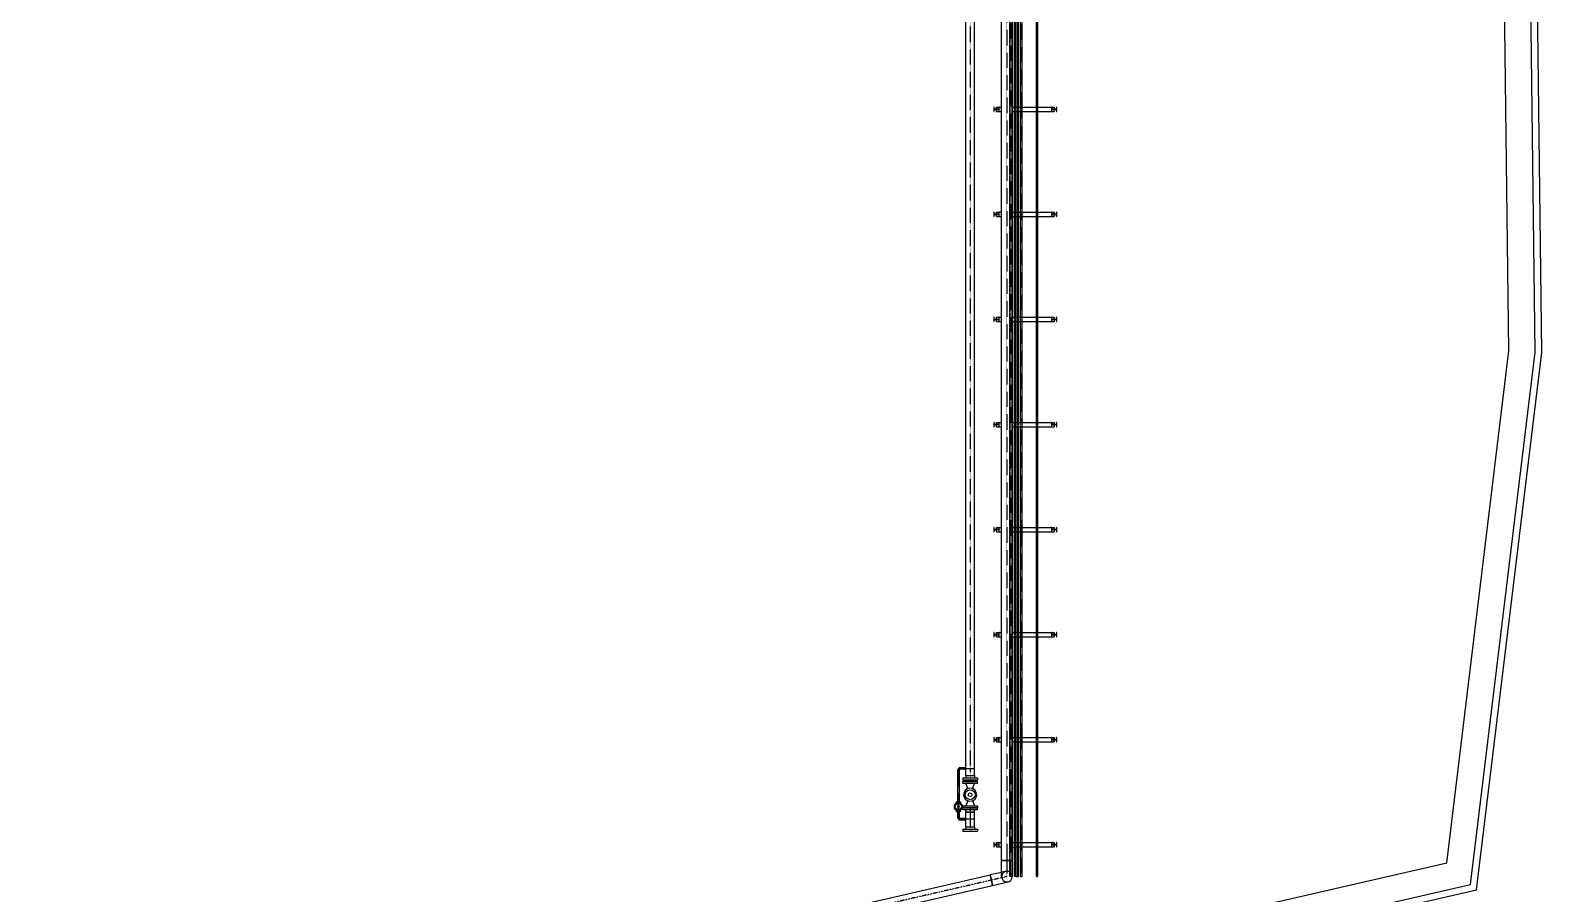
# Model space of a CAD drawing. Header units: millimetres. Extents: x -10011772 to -8149599, y 2847708 to 3434448.
# Drawn here: x -9582668 to -9467507, y 3052355 to 3118117 of the extents above; entities that cross this region are included whole.
import ezdxf

# ---------------------------------------------------------------- set-up
doc = ezdxf.new("R2010")
doc.units = ezdxf.units.MM
doc.linetypes.add('DIVIDE2', pattern=[0.625, 0.25, -0.125, 0, -0.125, 0, -0.125])
doc.linetypes.add('HIDDEN2', pattern=[0.1875, 0.125, -0.0625])
doc.layers.add('总平面底图', color=9, linetype='Continuous')

# ---------------------------------------------------------------- blocks, each defined once
blk = doc.blocks.new('总平面底图 爆炸危险区 LOCATION I')
at = {"layer": '总平面底图', "linetype": 'HIDDEN2'}
for p, q in [((221007, 120429), (221007, 63107)), ((220693, 116342), (220693, 63107)), ((220807, 92404), (220807, 92239)), ((220893, 92404), (220893, 92239)), ((220956, 92239), (220956, 92404)), ((221044, 92239), (221044, 92404)), ((221120, 92239), (221120, 92404)), ((221180, 92239), (221180, 92404)), ((221720, 92239), (221720, 92404)), ((221780, 92239), (221780, 92404)), ((220807, 88404), (220807, 88239)), ((220893, 88404), (220893, 88239)), ((220956, 88239), (220956, 88404)), ((221044, 88239), (221044, 88404)), ((221120, 88239), (221120, 88404)), ((221180, 88239), (221180, 88404)), ((221720, 88239), (221720, 88404)), ((221780, 88239), (221780, 88404)), ((220807, 84404), (220807, 84239)), ((220893, 84404), (220893, 84239)), ((220956, 84239), (220956, 84404)), ((221044, 84239), (221044, 84404)), ((221120, 84239), (221120, 84404)), ((221180, 84239), (221180, 84404)), ((221720, 84239), (221720, 84404)), ((221780, 84239), (221780, 84404)), ((220807, 80404), (220807, 80239)), ((220893, 80404), (220893, 80239)), ((220956, 80239), (220956, 80404)), ((221044, 80239), (221044, 80404)), ((221120, 80239), (221120, 80404)), ((221180, 80239), (221180, 80404)), ((221720, 80239), (221720, 80404)), ((221780, 80239), (221780, 80404)), ((220807, 76404), (220807, 76239)), ((220893, 76404), (220893, 76239)), ((220956, 76239), (220956, 76404)), ((221044, 76239), (221044, 76404)), ((221120, 76239), (221120, 76404)), ((221180, 76239), (221180, 76404)), ((221720, 76239), (221720, 76404)), ((221780, 76239), (221780, 76404)), ((220807, 72404), (220807, 72239)), ((220893, 72404), (220893, 72239)), ((220956, 72239), (220956, 72404)), ((221044, 72239), (221044, 72404)), ((221120, 72239), (221120, 72404)), ((221180, 72239), (221180, 72404)), ((221720, 72239), (221720, 72404)), ((221780, 72239), (221780, 72404)), ((220807, 68404), (220807, 68239)), ((220893, 68404), (220893, 68239)), ((220956, 68239), (220956, 68404)), ((221044, 68239), (221044, 68404)), ((221120, 68239), (221120, 68404)), ((221180, 68239), (221180, 68404)), ((221720, 68239), (221720, 68404)), ((221780, 68239), (221780, 68404)), ((218981, 67194), (218981, 67254)), ((219036, 67224), (219036, 67256)), ((219039, 67254), (219036, 67256)), ((219036, 67224), (219039, 67224)), ((219036, 67224), (219039, 67224)), ((219036, 67192), (219036, 67224)), ((219039, 67194), (219036, 67192)), ((219039, 67194), (219039, 67254)), ((218738, 65926), (218748, 65926)), ((218748, 65926), (218759, 65926)), ((218748, 65622), (218738, 65622)), ((218759, 65622), (218748, 65622)), ((218981, 65261), (218981, 65322)), ((219039, 65322), (219036, 65324)), ((219036, 65292), (219036, 65324)), ((219036, 65260), (219036, 65292)), ((219039, 65261), (219036, 65260)), ((219039, 65261), (219039, 65322)), ((220807, 64404), (220807, 64239)), ((220893, 64404), (220893, 64239)), ((220956, 64239), (220956, 64404)), ((221044, 64239), (221044, 64404)), ((221120, 64239), (221120, 64404)), ((221180, 64239), (221180, 64404)), ((221720, 64239), (221720, 64404)), ((221780, 64239), (221780, 64404)), ((220554, 63305), (220397, 63269)), ((220803, 63107), (220693, 63107))]:
    blk.add_line(p, q, dxfattribs=at)
at = {"layer": '总平面底图', "linetype": 'DIVIDE2'}
for p, q in [((220750, 63107), (220750, 116342)), ((219198, 110872), (219198, 67224)), ((220600, 105172), (220600, 63717)), ((220950, 92404), (220950, 96239)), ((221000, 96239), (221000, 92404)), ((221150, 96239), (221150, 92404)), ((221750, 96239), (221750, 92404)), ((220950, 92239), (220950, 92404)), ((220950, 88404), (220950, 92239)), ((221000, 92404), (221000, 92239)), ((221000, 92239), (221000, 88404)), ((221150, 92404), (221150, 92239)), ((221150, 92239), (221150, 88404)), ((221750, 92404), (221750, 92239)), ((221750, 92239), (221750, 88404)), ((220950, 88239), (220950, 88404)), ((220950, 84404), (220950, 88239)), ((221000, 88404), (221000, 88239)), ((221000, 88239), (221000, 84404)), ((221150, 88404), (221150, 88239)), ((221150, 88239), (221150, 84404)), ((221750, 88404), (221750, 88239)), ((221750, 88239), (221750, 84404)), ((220950, 84239), (220950, 84404)), ((220950, 80404), (220950, 84239)), ((221000, 84404), (221000, 84239)), ((221000, 84239), (221000, 80404)), ((221150, 84404), (221150, 84239)), ((221150, 84239), (221150, 80404)), ((221750, 84404), (221750, 84239)), ((221750, 84239), (221750, 80404)), ((220950, 80239), (220950, 80404)), ((220950, 76404), (220950, 80239)), ((221000, 80404), (221000, 80239)), ((221000, 80239), (221000, 76404)), ((221150, 80404), (221150, 80239)), ((221150, 80239), (221150, 76404)), ((221750, 80404), (221750, 80239)), ((221750, 80239), (221750, 76404)), ((220950, 76239), (220950, 76404)), ((220950, 72404), (220950, 76239)), ((221000, 76404), (221000, 76239)), ((221000, 76239), (221000, 72404)), ((221150, 76404), (221150, 76239)), ((221150, 76239), (221150, 72404)), ((221750, 76404), (221750, 76239)), ((221750, 76239), (221750, 72404)), ((220950, 72239), (220950, 72404)), ((220950, 68404), (220950, 72239)), ((221000, 72404), (221000, 72239)), ((221000, 72239), (221000, 68404)), ((221150, 72404), (221150, 72239)), ((221150, 72239), (221150, 68404)), ((221750, 72404), (221750, 72239)), ((221750, 72239), (221750, 68404)), ((220950, 68239), (220950, 68404)), ((220950, 64404), (220950, 68239)), ((221000, 68404), (221000, 68239)), ((221000, 68239), (221000, 64404)), ((221150, 68404), (221150, 68239)), ((221150, 68239), (221150, 64404)), ((221750, 68404), (221750, 68239)), ((221750, 68239), (221750, 64404)), ((218748, 65999), (218748, 67148)), ((218748, 67148), (218748, 67148)), ((218748, 67148), (218748, 67148)), ((218825, 67224), (218981, 67224)), ((218825, 67224), (218825, 67224)), ((218825, 67224), (218825, 67224)), ((218981, 67224), (218981, 67224)), ((218981, 67224), (218981, 67224)), ((219198, 67224), (219198, 66952)), ((219198, 67224), (219198, 67224)), ((219198, 67224), (219198, 67224)), ((219198, 66796), (219198, 66952)), ((219198, 66728), (219198, 66792)), ((218748, 65926), (218748, 65999)), ((218748, 65926), (218748, 65926)), ((218748, 65626), (218748, 65921)), ((219198, 65719), (219198, 65564)), ((218748, 65622), (218748, 65621)), ((218748, 65621), (218748, 65549)), ((218748, 65368), (218748, 65549)), ((218748, 65368), (218748, 65368)), ((218748, 65368), (218748, 65368)), ((218825, 65292), (218825, 65292)), ((218825, 65292), (218825, 65292)), ((218825, 65292), (218981, 65292)), ((218981, 65292), (218981, 65292)), ((218981, 65292), (218981, 65292)), ((219198, 65564), (219198, 65292)), ((219198, 65292), (219198, 65292)), ((219198, 65292), (219198, 65292)), ((219198, 65292), (219198, 64998)), ((219198, 64842), (219198, 64998)), ((220950, 64239), (220950, 64404)), ((220950, 63107), (220950, 64239)), ((221000, 64404), (221000, 64239)), ((221000, 64239), (221000, 63107)), ((221150, 64404), (221150, 64239)), ((221150, 64239), (221150, 63107)), ((221750, 64404), (221750, 64239)), ((221750, 64239), (221750, 63107)), ((220600, 63717), (220600, 63717)), ((220600, 63717), (220600, 63717)), ((220600, 63717), (220600, 63107)), ((220006, 62971), (128894, 42060)), ((220402, 63062), (220006, 62971)), ((220006, 62971), (220006, 62971)), ((220006, 62971), (220006, 62971)), ((220600, 63107), (220402, 63062))]:
    blk.add_line(p, q, dxfattribs=at)
at = {"layer": '总平面底图', "linetype": 'Continuous'}
for p, q in [((219036, 67256), (219036, 110872)), ((219360, 67224), (219360, 110872)), ((220397, 63717), (220397, 105172)), ((220803, 63717), (220803, 105172)), ((220807, 96239), (220807, 92404)), ((220893, 96239), (220893, 92404)), ((220956, 92404), (220956, 96239)), ((221044, 92404), (221044, 96239)), ((221120, 92404), (221120, 96239)), ((221180, 92404), (221180, 96239)), ((221720, 92404), (221720, 96239)), ((221780, 92404), (221780, 96239)), ((220109, 92404), (220099, 92404)), ((220099, 92404), (220099, 92239)), ((220099, 92239), (220109, 92239)), ((220109, 92325), (220109, 92404)), ((220291, 92325), (220109, 92325)), ((220109, 92318), (220291, 92318)), ((220109, 92239), (220109, 92318)), ((220200, 92239), (220200, 92404)), ((220200, 92404), (220397, 92404)), ((220200, 92239), (220397, 92239)), ((220291, 92404), (220291, 92325)), ((220301, 92404), (220291, 92404)), ((220291, 92318), (220291, 92239)), ((220291, 92239), (220301, 92239)), ((220301, 92239), (220301, 92404)), ((220803, 92404), (222400, 92404)), ((220803, 92239), (222400, 92239)), ((220807, 92239), (220807, 88404)), ((220893, 92239), (220893, 88404)), ((220956, 88404), (220956, 92239)), ((221044, 88404), (221044, 92239)), ((221120, 88404), (221120, 92239)), ((221180, 88404), (221180, 92239)), ((221720, 88404), (221720, 92239)), ((221780, 88404), (221780, 92239)), ((222299, 92404), (222299, 92239)), ((222309, 92404), (222299, 92404)), ((222299, 92239), (222309, 92239)), ((222309, 92325), (222309, 92404)), ((222491, 92325), (222309, 92325)), ((222309, 92239), (222309, 92318)), ((222309, 92318), (222491, 92318)), ((222400, 92404), (222400, 92239)), ((222491, 92404), (222491, 92325)), ((222501, 92404), (222491, 92404)), ((222491, 92318), (222491, 92239)), ((222491, 92239), (222501, 92239)), ((222501, 92239), (222501, 92404)), ((220099, 88404), (220099, 88239)), ((220109, 88404), (220099, 88404)), ((220099, 88239), (220109, 88239)), ((220109, 88325), (220109, 88404)), ((220291, 88325), (220109, 88325)), ((220109, 88239), (220109, 88318)), ((220109, 88318), (220291, 88318)), ((220200, 88404), (220397, 88404)), ((220200, 88239), (220200, 88404)), ((220200, 88239), (220397, 88239)), ((220291, 88404), (220291, 88325)), ((220301, 88404), (220291, 88404)), ((220291, 88318), (220291, 88239)), ((220291, 88239), (220301, 88239)), ((220301, 88239), (220301, 88404)), ((220803, 88404), (222400, 88404)), ((220803, 88239), (222400, 88239)), ((220807, 88239), (220807, 84404)), ((220893, 88239), (220893, 84404)), ((220956, 84404), (220956, 88239)), ((221044, 84404), (221044, 88239)), ((221120, 84404), (221120, 88239)), ((221180, 84404), (221180, 88239)), ((221720, 84404), (221720, 88239)), ((221780, 84404), (221780, 88239)), ((222309, 88404), (222299, 88404)), ((222299, 88404), (222299, 88239)), ((222299, 88239), (222309, 88239)), ((222309, 88325), (222309, 88404)), ((222491, 88325), (222309, 88325)), ((222309, 88239), (222309, 88318)), ((222309, 88318), (222491, 88318)), ((222400, 88404), (222400, 88239)), ((222491, 88404), (222491, 88325)), ((222501, 88404), (222491, 88404)), ((222491, 88318), (222491, 88239)), ((222491, 88239), (222501, 88239)), ((222501, 88239), (222501, 88404)), ((220109, 84404), (220099, 84404)), ((220099, 84404), (220099, 84239)), ((220099, 84239), (220109, 84239)), ((220109, 84325), (220109, 84404)), ((220291, 84325), (220109, 84325)), ((220109, 84239), (220109, 84318)), ((220109, 84318), (220291, 84318)), ((220200, 84239), (220200, 84404)), ((220200, 84404), (220397, 84404)), ((220200, 84239), (220397, 84239)), ((220291, 84404), (220291, 84325)), ((220301, 84404), (220291, 84404)), ((220291, 84318), (220291, 84239)), ((220291, 84239), (220301, 84239)), ((220301, 84239), (220301, 84404)), ((220803, 84404), (222400, 84404)), ((220803, 84239), (222400, 84239)), ((220807, 84239), (220807, 80404)), ((220893, 84239), (220893, 80404)), ((220956, 80404), (220956, 84239)), ((221044, 80404), (221044, 84239)), ((221120, 80404), (221120, 84239)), ((221180, 80404), (221180, 84239)), ((221720, 80404), (221720, 84239)), ((221780, 80404), (221780, 84239)), ((222309, 84404), (222299, 84404)), ((222299, 84404), (222299, 84239)), ((222299, 84239), (222309, 84239)), ((222309, 84325), (222309, 84404)), ((222491, 84325), (222309, 84325)), ((222309, 84318), (222491, 84318)), ((222309, 84239), (222309, 84318)), ((222400, 84404), (222400, 84239)), ((222491, 84404), (222491, 84325)), ((222501, 84404), (222491, 84404)), ((222491, 84318), (222491, 84239)), ((222491, 84239), (222501, 84239)), ((222501, 84239), (222501, 84404)), ((220099, 80404), (220099, 80239)), ((220109, 80404), (220099, 80404)), ((220099, 80239), (220109, 80239)), ((220109, 80325), (220109, 80404)), ((220291, 80325), (220109, 80325)), ((220109, 80239), (220109, 80318)), ((220109, 80318), (220291, 80318)), ((220200, 80404), (220397, 80404)), ((220200, 80239), (220200, 80404)), ((220200, 80239), (220397, 80239)), ((220301, 80404), (220291, 80404)), ((220291, 80404), (220291, 80325)), ((220291, 80318), (220291, 80239)), ((220291, 80239), (220301, 80239)), ((220301, 80239), (220301, 80404)), ((220803, 80404), (222400, 80404)), ((220803, 80239), (222400, 80239)), ((220807, 80239), (220807, 76404)), ((220893, 80239), (220893, 76404)), ((220956, 76404), (220956, 80239)), ((221044, 76404), (221044, 80239)), ((221120, 76404), (221120, 80239)), ((221180, 76404), (221180, 80239)), ((221720, 76404), (221720, 80239)), ((221780, 76404), (221780, 80239)), ((222299, 80404), (222299, 80239)), ((222309, 80404), (222299, 80404)), ((222299, 80239), (222309, 80239)), ((222309, 80325), (222309, 80404)), ((222491, 80325), (222309, 80325)), ((222309, 80239), (222309, 80318)), ((222309, 80318), (222491, 80318)), ((222400, 80404), (222400, 80239)), ((222501, 80404), (222491, 80404)), ((222491, 80404), (222491, 80325)), ((222491, 80318), (222491, 80239)), ((222491, 80239), (222501, 80239)), ((222501, 80239), (222501, 80404)), ((220099, 76404), (220099, 76239)), ((220109, 76404), (220099, 76404)), ((220099, 76239), (220109, 76239)), ((220109, 76325), (220109, 76404)), ((220291, 76325), (220109, 76325)), ((220109, 76318), (220291, 76318)), ((220109, 76239), (220109, 76318)), ((220200, 76239), (220200, 76404)), ((220200, 76404), (220397, 76404)), ((220200, 76239), (220397, 76239)), ((220291, 76404), (220291, 76325)), ((220301, 76404), (220291, 76404)), ((220291, 76318), (220291, 76239)), ((220291, 76239), (220301, 76239)), ((220301, 76239), (220301, 76404)), ((220803, 76404), (222400, 76404)), ((220803, 76239), (222400, 76239)), ((220807, 76239), (220807, 72404)), ((220893, 76239), (220893, 72404)), ((220956, 72404), (220956, 76239)), ((221044, 72404), (221044, 76239)), ((221120, 72404), (221120, 76239)), ((221180, 72404), (221180, 76239)), ((221720, 72404), (221720, 76239)), ((221780, 72404), (221780, 76239)), ((222309, 76404), (222299, 76404)), ((222299, 76404), (222299, 76239)), ((222299, 76239), (222309, 76239)), ((222309, 76325), (222309, 76404)), ((222491, 76325), (222309, 76325)), ((222309, 76239), (222309, 76318)), ((222309, 76318), (222491, 76318)), ((222400, 76404), (222400, 76239)), ((222501, 76404), (222491, 76404)), ((222491, 76404), (222491, 76325)), ((222491, 76318), (222491, 76239)), ((222491, 76239), (222501, 76239)), ((222501, 76239), (222501, 76404)), ((220099, 72404), (220099, 72239)), ((220109, 72404), (220099, 72404)), ((220099, 72239), (220109, 72239)), ((220109, 72325), (220109, 72404)), ((220291, 72325), (220109, 72325)), ((220109, 72318), (220291, 72318)), ((220109, 72239), (220109, 72318)), ((220200, 72404), (220397, 72404)), ((220200, 72239), (220200, 72404)), ((220200, 72239), (220397, 72239)), ((220301, 72404), (220291, 72404)), ((220291, 72404), (220291, 72325)), ((220291, 72318), (220291, 72239)), ((220291, 72239), (220301, 72239)), ((220301, 72239), (220301, 72404)), ((220803, 72404), (222400, 72404)), ((220803, 72239), (222400, 72239)), ((220807, 72239), (220807, 68404)), ((220893, 72239), (220893, 68404)), ((220956, 68404), (220956, 72239)), ((221044, 68404), (221044, 72239)), ((221120, 68404), (221120, 72239)), ((221180, 68404), (221180, 72239)), ((221720, 68404), (221720, 72239)), ((221780, 68404), (221780, 72239)), ((222299, 72404), (222299, 72239)), ((222309, 72404), (222299, 72404)), ((222299, 72239), (222309, 72239)), ((222309, 72325), (222309, 72404)), ((222491, 72325), (222309, 72325)), ((222309, 72318), (222491, 72318)), ((222309, 72239), (222309, 72318)), ((222400, 72404), (222400, 72239)), ((222501, 72404), (222491, 72404)), ((222491, 72404), (222491, 72325)), ((222491, 72318), (222491, 72239)), ((222491, 72239), (222501, 72239)), ((222501, 72239), (222501, 72404)), ((220099, 68404), (220099, 68239)), ((220109, 68404), (220099, 68404)), ((220099, 68239), (220109, 68239)), ((220109, 68325), (220109, 68404)), ((220291, 68325), (220109, 68325)), ((220109, 68239), (220109, 68318)), ((220109, 68318), (220291, 68318)), ((220200, 68239), (220200, 68404)), ((220200, 68404), (220397, 68404)), ((220200, 68239), (220397, 68239)), ((220301, 68404), (220291, 68404)), ((220291, 68404), (220291, 68325)), ((220291, 68318), (220291, 68239)), ((220291, 68239), (220301, 68239)), ((220301, 68239), (220301, 68404)), ((220803, 68404), (222400, 68404)), ((220803, 68239), (222400, 68239)), ((220807, 68239), (220807, 64404)), ((220893, 68239), (220893, 64404)), ((220956, 64404), (220956, 68239)), ((221044, 64404), (221044, 68239)), ((221120, 64404), (221120, 68239)), ((221180, 64404), (221180, 68239)), ((221720, 64404), (221720, 68239)), ((221780, 64404), (221780, 68239)), ((222309, 68404), (222299, 68404)), ((222299, 68404), (222299, 68239)), ((222299, 68239), (222309, 68239)), ((222309, 68325), (222309, 68404)), ((222491, 68325), (222309, 68325)), ((222309, 68318), (222491, 68318)), ((222309, 68239), (222309, 68318)), ((222400, 68404), (222400, 68239)), ((222501, 68404), (222491, 68404)), ((222491, 68404), (222491, 68325)), ((222491, 68318), (222491, 68239)), ((222491, 68239), (222501, 68239)), ((222501, 68239), (222501, 68404)), ((218779, 67148), (218718, 67148)), ((218718, 67148), (218718, 65999)), ((218718, 67148), (218779, 67148)), ((218779, 67148), (218779, 65999)), ((218825, 67194), (218825, 67254)), ((218981, 67254), (218825, 67254)), ((218825, 67254), (218825, 67194)), ((218981, 67194), (218825, 67194)), ((218919, 66871), (219198, 66871)), ((218919, 66871), (218919, 66796)), ((218919, 66796), (219198, 66796)), ((218981, 67254), (219016, 67269)), ((218981, 67194), (218981, 67254)), ((218981, 67194), (219016, 67179)), ((219016, 67179), (219016, 67269)), ((219036, 67256), (219016, 67269)), ((219036, 67192), (219016, 67179)), ((219036, 66952), (219036, 67192)), ((219036, 66952), (219360, 66952)), ((219036, 66952), (219198, 66952)), ((219036, 66952), (219036, 66871)), ((219039, 67224), (219360, 67224)), ((219039, 67224), (219360, 67224)), ((219198, 66952), (219360, 66952)), ((219198, 66871), (219478, 66871)), ((219198, 66796), (219478, 66796)), ((219360, 66952), (219360, 67224)), ((219360, 66952), (219360, 66871)), ((219478, 66871), (219478, 66796)), ((219198, 66724), (218919, 66724)), ((218919, 66649), (218919, 66724)), ((219198, 66649), (218919, 66649)), ((218998, 66792), (219198, 66792)), ((218998, 66792), (218998, 66728)), ((218998, 66728), (219198, 66728)), ((219360, 66649), (219036, 66649)), ((219109, 66457), (219036, 66649)), ((219246, 66776), (219151, 66776)), ((219151, 66744), (219151, 66776)), ((219246, 66744), (219151, 66744)), ((219198, 66792), (219399, 66792)), ((219198, 66728), (219399, 66728)), ((219478, 66724), (219198, 66724)), ((219478, 66649), (219198, 66649)), ((219246, 66744), (219246, 66776)), ((219287, 66457), (219360, 66649)), ((219399, 66792), (219399, 66728)), ((219478, 66649), (219478, 66724)), ((218666, 65959), (218748, 65959)), ((218666, 65959), (218666, 65926)), ((218666, 65926), (218738, 65926)), ((218710, 65921), (218666, 65921)), ((218666, 65902), (218666, 65921)), ((218666, 65646), (218666, 65626)), ((218748, 65888), (218706, 65888)), ((218706, 65660), (218748, 65660)), ((218718, 65999), (218748, 65999)), ((218718, 65999), (218718, 65959)), ((218779, 65999), (218718, 65999)), ((218740, 65816), (218725, 65888)), ((218740, 65732), (218725, 65660)), ((218748, 65999), (218779, 65999)), ((218748, 65959), (218831, 65959)), ((218791, 65888), (218748, 65888)), ((218748, 65660), (218791, 65660)), ((218757, 65816), (218772, 65888)), ((218757, 65732), (218772, 65660)), ((218759, 65926), (218831, 65926)), ((218779, 65999), (218779, 65959)), ((218831, 65921), (218786, 65921)), ((218831, 65959), (218831, 65926)), ((218831, 65902), (218831, 65921)), ((218831, 65646), (218831, 65626)), ((218919, 65798), (219198, 65798)), ((218919, 65798), (218919, 65724)), ((218919, 65724), (219198, 65724)), ((219198, 65719), (218919, 65719)), ((218919, 65645), (218919, 65719)), ((219198, 65645), (218919, 65645)), ((219109, 65990), (219036, 65798)), ((219036, 65798), (219198, 65798)), ((219036, 65564), (219036, 65645)), ((219198, 65798), (219478, 65798)), ((219198, 65798), (219360, 65798)), ((219198, 65724), (219478, 65724)), ((219478, 65719), (219198, 65719)), ((219478, 65645), (219198, 65645)), ((219287, 65990), (219360, 65798)), ((219360, 65564), (219360, 65645)), ((219478, 65798), (219478, 65724)), ((219478, 65645), (219478, 65719)), ((218666, 65626), (218710, 65626)), ((218738, 65622), (218666, 65622)), ((218666, 65588), (218666, 65622)), ((218748, 65588), (218666, 65588)), ((218718, 65549), (218718, 65588)), ((218748, 65549), (218718, 65549)), ((218779, 65549), (218718, 65549)), ((218718, 65549), (218718, 65368)), ((218779, 65368), (218718, 65368)), ((218718, 65368), (218779, 65368)), ((218831, 65588), (218748, 65588)), ((218779, 65549), (218748, 65549)), ((218831, 65622), (218759, 65622)), ((218779, 65549), (218779, 65588)), ((218779, 65549), (218779, 65368)), ((218786, 65626), (218831, 65626)), ((218825, 65261), (218825, 65322)), ((218825, 65261), (218825, 65322)), ((218981, 65322), (218825, 65322)), ((218981, 65261), (218825, 65261)), ((218831, 65588), (218831, 65622)), ((218981, 65322), (219016, 65337)), ((218981, 65261), (218981, 65322)), ((218981, 65261), (219016, 65246)), ((219016, 65246), (219016, 65337)), ((219036, 65324), (219016, 65337)), ((219036, 65260), (219016, 65246)), ((219198, 65564), (219036, 65564)), ((219036, 65564), (219360, 65564)), ((219036, 65324), (219036, 65564)), ((219360, 65292), (219036, 65292)), ((219036, 64998), (219036, 65260)), ((219360, 65564), (219198, 65564)), ((219360, 65292), (219360, 65564)), ((219360, 64998), (219360, 65292)), ((218919, 64917), (219198, 64917)), ((218919, 64917), (218919, 64842)), ((218919, 64842), (219198, 64842)), ((219036, 64998), (219198, 64998)), ((219036, 64998), (219036, 64917)), ((219036, 64998), (219360, 64998)), ((219198, 64998), (219360, 64998)), ((219198, 64917), (219478, 64917)), ((219198, 64842), (219478, 64842)), ((219360, 64998), (219360, 64917)), ((219478, 64917), (219478, 64842)), ((220099, 64404), (220099, 64239)), ((220109, 64404), (220099, 64404)), ((220099, 64239), (220109, 64239)), ((220109, 64325), (220109, 64404)), ((220291, 64325), (220109, 64325)), ((220109, 64239), (220109, 64318)), ((220109, 64318), (220291, 64318)), ((220200, 64404), (220397, 64404)), ((220200, 64239), (220200, 64404)), ((220200, 64239), (220397, 64239)), ((220291, 64404), (220291, 64325)), ((220301, 64404), (220291, 64404)), ((220291, 64318), (220291, 64239)), ((220291, 64239), (220301, 64239)), ((220301, 64239), (220301, 64404)), ((220803, 64404), (222400, 64404)), ((220803, 64239), (222400, 64239)), ((220807, 64239), (220807, 63107)), ((220893, 64239), (220893, 63107)), ((220956, 63107), (220956, 64239)), ((221044, 63107), (221044, 64239)), ((221120, 63107), (221120, 64239)), ((221180, 63107), (221180, 64239)), ((221720, 63107), (221720, 64239)), ((221780, 63107), (221780, 64239)), ((222309, 64404), (222299, 64404)), ((222299, 64404), (222299, 64239)), ((222299, 64239), (222309, 64239)), ((222309, 64325), (222309, 64404)), ((222491, 64325), (222309, 64325)), ((222309, 64239), (222309, 64318)), ((222309, 64318), (222491, 64318)), ((222400, 64404), (222400, 64239)), ((222491, 64404), (222491, 64325)), ((222501, 64404), (222491, 64404)), ((222491, 64318), (222491, 64239)), ((222491, 64239), (222501, 64239)), ((222501, 64239), (222501, 64404)), ((220803, 63717), (220397, 63717)), ((220397, 63107), (220397, 63717)), ((220397, 63717), (220803, 63717)), ((220803, 63717), (220803, 63107)), ((128849, 42259), (219960, 63169)), ((128939, 41862), (220051, 62773)), ((220397, 63269), (219960, 63169)), ((219960, 63169), (220006, 62971)), ((220006, 62971), (219960, 63169)), ((220006, 62971), (220051, 62773)), ((220051, 62773), (220006, 62971)), ((220051, 62773), (220645, 62909)), ((220807, 63107), (220803, 63107)), ((220956, 63107), (220893, 63107)), ((220956, 63107), (221044, 63107)), ((221120, 63107), (221150, 63107)), ((221150, 63107), (221180, 63107)), ((221720, 63107), (221750, 63107)), ((221750, 63107), (221780, 63107))]:
    blk.add_line(p, q, dxfattribs=at)
at = {"layer": '总平面底图'}
for points in [[(66029, 151265), (65724, 148520), (65064, 142483), (64836, 140391), (74150, 140673), (74478, 137865), (78444, 113647), (62192, 109053), (58156, 107813), (76003, 76828), (89887, 55971), (109015, 28128), (137544, 39006), (169559, 46788), (238486, 62607), (240973, 83058), (240589, 113912), (240589, 198661), (194754, 198615), (148734, 197208), (122816, 194188), (89756, 185753), (95541, 153392), (84920, 151500)], [(67149, 150029), (66966, 148383), (66307, 142348), (66234, 141683), (75259, 141957), (75717, 138038), (79858, 112748), (62546, 107854), (60021, 107079), (77066, 77487), (90922, 56671), (109488, 29646), (137172, 40202), (169272, 48005), (237351, 63629), (239722, 83126), (239339, 113904), (239339, 197410), (194774, 197365), (148825, 195960), (123044, 192957), (91191, 184829), (96992, 152381), (85038, 150252)]]:
    blk.add_lwpolyline(points, close=True, dxfattribs=at)
blk.add_lwpolyline([(169502, 47031), (238259, 62811), (240723, 83072), (240339, 113911), (240339, 198411), (194758, 198365), (148752, 196959), (122862, 193942), (90043, 185568), (95831, 153190), (84943, 151250), (66253, 151018)], dxfattribs=at)
at = {"layer": '总平面底图', "linetype": 'Continuous'}
for centre, radius in [((219198, 66224), 188), ((219198, 66224), 70), ((218748, 65774), 152), ((218748, 65774), 122), ((218748, 65774), 15.2)]:
    blk.add_circle(centre, radius, dxfattribs=at)
for centre, radius, start, end in [((218825, 67148), 106, 90, 180), ((218825, 67148), 46, 90, 180), ((219198, 66224), 250, 96.63758, 263.36242), ((219198, 66224), 250, 276.63758, 83.36242), ((218825, 65368), 106, 180, 270), ((218825, 65368), 46, 180, 270), ((220600, 63107), 203, 180, 0), ((220600, 63107), 203, 180, 0)]:
    blk.add_arc(centre, radius, start, end, dxfattribs=at)
at = {"layer": '总平面底图', "linetype": 'DIVIDE2'}
for centre, start, end in [((218825, 67148), 90, 180), ((218825, 65368), 180, 270)]:
    blk.add_arc(centre, 76.2, start, end, dxfattribs=at)
at = {"layer": '总平面底图', "linetype": 'HIDDEN2'}
blk.add_arc((220600, 63107), 203, 0, 180, dxfattribs=at)
at = {"layer": '总平面底图', "linetype": 'Continuous'}
for points in [[(218719, 65780), (218718, 65773), (218719, 65766), (218721, 65759)], [(218723, 65797), (218721, 65792), (218720, 65786), (218719, 65780)], [(218721, 65759), (218722, 65753), (218724, 65747), (218728, 65742)], [(218729, 65808), (218727, 65805), (218725, 65801), (218723, 65797)], [(218728, 65742), (218730, 65739), (218733, 65736), (218736, 65734)], [(218736, 65814), (218734, 65812), (218731, 65810), (218729, 65808)], [(218740, 65816), (218738, 65816), (218737, 65815), (218736, 65814)], [(218736, 65734), (218737, 65733), (218738, 65732), (218740, 65732)], [(218757, 65816), (218758, 65816), (218760, 65815), (218761, 65814)], [(218761, 65734), (218760, 65733), (218758, 65732), (218757, 65732)], [(218761, 65814), (218763, 65812), (218765, 65810), (218767, 65808)], [(218769, 65742), (218767, 65739), (218764, 65736), (218761, 65734)], [(218767, 65808), (218770, 65805), (218772, 65801), (218774, 65797)], [(218776, 65759), (218775, 65753), (218772, 65747), (218769, 65742)], [(218774, 65797), (218776, 65792), (218777, 65786), (218778, 65780)], [(218778, 65780), (218778, 65773), (218778, 65766), (218776, 65759)]]:
    blk.add_open_spline(points, degree=3, dxfattribs=at)

msp = doc.modelspace()

# ---------------------------------------------------------------- block references
at = {"layer": '总平面底图', "xscale": 2, "yscale": 2, "zscale": 2}
msp.add_blockref('总平面底图 爆炸危险区 LOCATION I', (-9949454, 2927448), dxfattribs=at)

doc.saveas('drawing.dxf')
